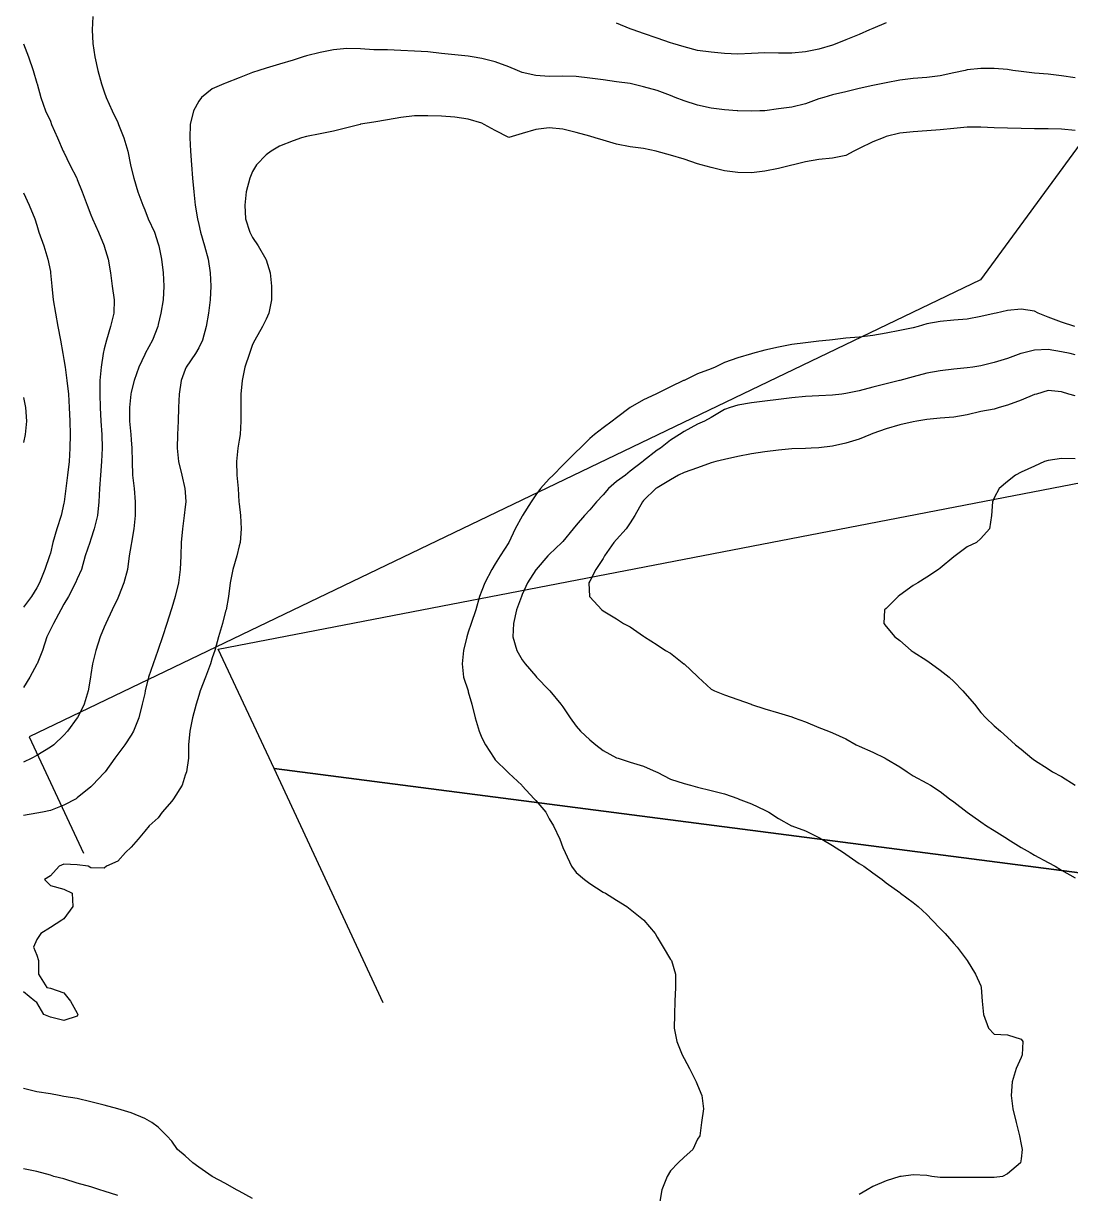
# Model space of a CAD drawing. Extents: x -729 to 771, y -779 to 721.
# Drawn here: x -729.1 to -473.6, y -447.5 to -162.1 of the extents above; entities that cross this region are included whole.
import ezdxf

# ---------------------------------------------------------------- set-up
doc = ezdxf.new("R2010")
doc.units = 0

msp = doc.modelspace()

# ---------------------------------------------------------------- linework, layer by layer
at = {"layer": 'CONTOURS'}
for points in [[(-712.2071, -160.3751, 196.472), (-712.3248, -163.6646, 196.472), (-712.2049, -166.9541, 196.472), (-711.6961, -170.2436, 196.472), (-710.9395, -173.533, 196.472), (-710.0263, -176.8225, 196.472), (-709.3798, -178.7524, 196.472), (-708.962, -180.112, 196.472), (-707.4396, -183.4015, 196.472), (-706.0903, -186.2179, 196.472), (-705.8771, -186.6909, 196.472), (-704.6078, -189.9804, 196.472), (-703.6463, -193.2699, 196.472), (-702.9722, -196.5593, 196.472), (-702.8009, -197.3196, 196.472), (-702.1803, -199.8488, 196.472), (-701.1934, -203.1383, 196.472), (-699.9964, -206.4278, 196.472), (-699.5114, -207.5409, 196.472), (-698.6378, -209.7172, 196.472), (-697.1612, -213.0067, 196.472), (-696.2219, -215.7978, 196.472), (-696.0573, -216.2962, 196.472), (-695.4433, -219.5857, 196.472), (-695.0501, -222.8751, 196.472), (-694.8749, -226.1646, 196.472), (-695.042, -229.4541, 196.472), (-695.588, -232.7436, 196.472), (-696.2219, -235.5189, 196.472), (-696.3383, -236.033, 196.472), (-697.6193, -239.3225, 196.472), (-699.416, -242.612, 196.472), (-699.5114, -242.7907, 196.472), (-700.941, -245.9015, 196.472), (-702.0632, -249.1909, 196.472), (-702.8009, -251.9874, 196.472), (-702.9035, -252.4804, 196.472), (-703.2415, -255.7699, 196.472), (-703.2108, -259.0593, 196.472), (-702.8921, -262.3488, 196.472), (-702.8009, -263.6334, 196.472), (-702.6348, -265.6383, 196.472), (-702.6024, -268.9278, 196.472), (-702.5197, -272.2172, 196.472), (-702.1206, -275.5067, 196.472), (-701.819, -278.7962, 196.472), (-701.8402, -282.0857, 196.472), (-702.1823, -285.3751, 196.472), (-702.7127, -288.6646, 196.472), (-702.8009, -289.1863, 196.472), (-703.292, -291.9541, 196.472), (-703.7465, -295.2436, 196.472), (-704.6149, -298.533, 196.472), (-705.8998, -301.8225, 196.472), (-706.0903, -302.2256, 196.472), (-707.4247, -305.112, 196.472), (-708.9846, -308.4015, 196.472), (-709.3798, -309.3451, 196.472), (-710.3802, -311.6909, 196.472), (-711.4317, -314.9804, 196.472), (-712.2161, -318.2699, 196.472), (-712.6693, -320.8999, 196.472), (-712.7804, -321.5593, 196.472), (-713.2831, -324.8488, 196.472), (-714.2963, -328.1383, 196.472), (-715.9459, -331.4278, 196.472), (-715.9588, -331.4479, 196.472), (-718.3585, -334.7172, 196.472), (-719.2482, -335.6882, 196.472), (-721.7129, -338.0067, 196.472), (-722.5377, -338.6016, 196.472), (-725.8272, -340.6593, 196.472), (-727.0719, -341.2962, 196.472), (-729.1167, -342.2397, 196.472)], [(-518.5903, -161.9584, 196.472), (-521.8798, -163.32, 196.472), (-522.6593, -163.6646, 196.472), (-525.1693, -164.7604, 196.472), (-528.4588, -166.1141, 196.472), (-530.6532, -166.9541, 196.472), (-531.7482, -167.3747, 196.472), (-535.0377, -168.3799, 196.472), (-538.3272, -169.0187, 196.472), (-541.6167, -169.2997, 196.472), (-544.9061, -169.3093, 196.472), (-548.1956, -169.2661, 196.472), (-551.4851, -169.429, 196.472), (-554.7745, -169.5428, 196.472), (-558.064, -169.4469, 196.472), (-561.3535, -169.0927, 196.472), (-564.643, -168.6828, 196.472), (-567.9324, -167.7961, 196.472), (-570.6594, -166.9541, 196.472), (-571.2219, -166.781, 196.472), (-574.5114, -165.6729, 196.472), (-577.8009, -164.5142, 196.472), (-580.3127, -163.6646, 196.472), (-581.0903, -163.3612, 196.472), (-584.3798, -162.0464, 196.472)], [(-729.1167, -167.0644, 186.472), (-727.8843, -170.2436, 186.472), (-726.7358, -173.533, 186.472), (-725.8272, -176.6378, 186.472), (-725.7687, -176.8225, 186.472), (-724.8748, -180.112, 186.472), (-723.7206, -183.4015, 186.472), (-722.5377, -185.9551, 186.472), (-722.2212, -186.6909, 186.472), (-720.8329, -189.9804, 186.472), (-719.3742, -193.2699, 186.472), (-719.2482, -193.5153, 186.472), (-717.7964, -196.5593, 186.472), (-716.0912, -199.8488, 186.472), (-715.9588, -200.1534, 186.472), (-714.7779, -203.1383, 186.472), (-713.5826, -206.4278, 186.472), (-712.6693, -208.7581, 186.472), (-712.2675, -209.7172, 186.472), (-710.7809, -213.0067, 186.472), (-709.4072, -216.2962, 186.472), (-709.3798, -216.3815, 186.472), (-708.4241, -219.5857, 186.472), (-707.8597, -222.8751, 186.472), (-707.4222, -226.1646, 186.472), (-706.9406, -229.4541, 186.472), (-707.0666, -232.7436, 186.472), (-707.9026, -236.033, 186.472), (-708.8814, -239.3225, 186.472), (-709.3798, -241.4462, 186.472), (-709.6243, -242.612, 186.472), (-710.1531, -245.9015, 186.472), (-710.4452, -249.1909, 186.472), (-710.4722, -252.4804, 186.472), (-710.3675, -255.7699, 186.472), (-710.205, -259.0593, 186.472), (-710.0075, -262.3488, 186.472), (-709.8756, -265.6383, 186.472), (-710.0365, -268.9278, 186.472), (-710.3085, -272.2172, 186.472), (-710.531, -275.5067, 186.472), (-710.6825, -278.7962, 186.472), (-711.0517, -282.0857, 186.472), (-711.8316, -285.3751, 186.472), (-712.6693, -287.894, 186.472), (-712.9366, -288.6646, 186.472), (-714.0526, -291.9541, 186.472), (-714.9168, -295.2436, 186.472), (-715.9588, -297.5224, 186.472), (-716.3931, -298.533, 186.472), (-718.0917, -301.8225, 186.472), (-719.2482, -303.753, 186.472), (-719.9721, -305.112, 186.472), (-721.7958, -308.4015, 186.472), (-722.5377, -309.9209, 186.472), (-723.4108, -311.6909, 186.472), (-724.4879, -314.9804, 186.472), (-725.7878, -318.2699, 186.472), (-725.8272, -318.3547, 186.472), (-727.5844, -321.5593, 186.472), (-729.1167, -324.019, 186.472)], [(-472.5377, -175.3857, 206.472), (-475.8272, -174.8338, 206.472), (-479.1167, -174.4631, 206.472), (-482.4061, -174.1968, 206.472), (-485.6956, -173.8084, 206.472), (-487.7041, -173.533, 206.472), (-488.9851, -173.3422, 206.472), (-492.2745, -173.0583, 206.472), (-495.564, -173.1051, 206.472), (-498.8535, -173.4105, 206.472), (-499.3741, -173.533, 206.472), (-502.143, -174.1197, 206.472), (-505.4324, -174.8344, 206.472), (-508.7219, -175.305, 206.472), (-512.0114, -175.5385, 206.472), (-515.3009, -175.9333, 206.472), (-518.5903, -176.5487, 206.472), (-519.8331, -176.8225, 206.472), (-521.8798, -177.2276, 206.472), (-525.1693, -177.9746, 206.472), (-528.4588, -178.7978, 206.472), (-531.7482, -179.5336, 206.472), (-533.8394, -180.112, 206.472), (-535.0377, -180.483, 206.472), (-538.3272, -181.6607, 206.472), (-541.6167, -182.5204, 206.472), (-544.9061, -182.9414, 206.472), (-548.1956, -183.3582, 206.472), (-549.4132, -183.4015, 206.472), (-551.4851, -183.4786, 206.472), (-554.7745, -183.4146, 206.472), (-554.9399, -183.4015, 206.472), (-558.064, -183.1807, 206.472), (-561.3535, -182.7505, 206.472), (-564.643, -182.0301, 206.472), (-567.9324, -180.9663, 206.472), (-570.1163, -180.112, 206.472), (-571.2219, -179.6588, 206.472), (-574.5114, -178.4336, 206.472), (-577.8009, -177.5308, 206.472), (-580.7731, -176.8225, 206.472), (-581.0903, -176.7468, 206.472), (-584.3798, -176.2879, 206.472), (-587.6693, -175.8468, 206.472), (-590.9588, -175.4176, 206.472), (-594.2482, -175.0522, 206.472), (-597.5377, -174.9145, 206.472), (-600.8272, -175.0017, 206.472), (-604.1167, -174.7933, 206.472), (-607.4061, -174.0165, 206.472), (-608.6014, -173.533, 206.472), (-610.6956, -172.661, 206.472), (-613.9851, -171.4157, 206.472), (-617.2745, -170.6031, 206.472), (-619.634, -170.2436, 206.472), (-620.564, -170.1004, 206.472), (-623.8535, -169.7366, 206.472), (-627.143, -169.3851, 206.472), (-630.4324, -168.9835, 206.472), (-633.7219, -168.8214, 206.472), (-637.0114, -168.6514, 206.472), (-640.3009, -168.5273, 206.472), (-643.5903, -168.4803, 206.472), (-646.8798, -168.3041, 206.472), (-650.1693, -168.2076, 206.472), (-653.4588, -168.5065, 206.472), (-656.7482, -169.146, 206.472), (-660.0377, -169.995, 206.472), (-660.8334, -170.2436, 206.472), (-663.3272, -171.0445, 206.472), (-666.6167, -172.0099, 206.472), (-669.9061, -172.9554, 206.472), (-671.6431, -173.533, 206.472), (-673.1956, -174.028, 206.472), (-676.4851, -175.3532, 206.472), (-679.7745, -176.6467, 206.472), (-680.2343, -176.8225, 206.472), (-683.064, -178.0401, 206.472), (-685.7033, -180.112, 206.472), (-686.3535, -181.0541, 206.472), (-687.647, -183.4015, 206.472), (-688.39, -186.6909, 206.472), (-688.5, -189.9804, 206.472), (-688.3337, -193.2699, 206.472), (-688.0977, -196.5593, 206.472), (-687.8573, -199.8488, 206.472), (-687.5568, -203.1383, 206.472), (-687.1769, -206.4278, 206.472), (-686.6707, -209.7172, 206.472), (-686.3535, -211.1546, 206.472), (-685.9408, -213.0067, 206.472), (-684.9171, -216.2962, 206.472), (-684.034, -219.5857, 206.472), (-683.512, -222.8751, 206.472), (-683.4135, -226.1646, 206.472), (-683.5575, -229.4541, 206.472), (-683.9905, -232.7436, 206.472), (-684.533, -236.033, 206.472), (-685.4595, -239.3225, 206.472), (-686.3535, -241.1721, 206.472), (-687.0881, -242.612, 206.472), (-689.3997, -245.9015, 206.472), (-689.643, -246.4956, 206.472), (-690.6024, -249.1909, 206.472), (-691.1364, -252.4804, 206.472), (-691.3101, -255.7699, 206.472), (-691.3598, -259.0593, 206.472), (-691.5215, -262.3488, 206.472), (-691.6326, -265.6383, 206.472), (-691.243, -268.9278, 206.472), (-690.4826, -272.2172, 206.472), (-689.7001, -275.5067, 206.472), (-689.643, -276.43, 206.472), (-689.5151, -278.7962, 206.472), (-689.643, -279.9442, 206.472), (-689.8988, -282.0857, 206.472), (-690.3331, -285.3751, 206.472), (-690.6391, -288.6646, 206.472), (-690.7051, -291.9541, 206.472), (-690.8371, -295.2436, 206.472), (-691.3114, -298.533, 206.472), (-692.0951, -301.8225, 206.472), (-692.9324, -304.6369, 206.472), (-693.0745, -305.112, 206.472), (-694.1386, -308.4015, 206.472), (-695.1743, -311.6909, 206.472), (-696.2219, -314.786, 206.472), (-696.2913, -314.9804, 206.472), (-697.4905, -318.2699, 206.472), (-698.5677, -321.5593, 206.472), (-699.3778, -324.8488, 206.472), (-699.5114, -325.5062, 206.472), (-700.1252, -328.1383, 206.472), (-700.9638, -331.4278, 206.472), (-702.2624, -334.7172, 206.472), (-702.8009, -335.6914, 206.472), (-704.3336, -338.0067, 206.472), (-706.0903, -340.2674, 206.472), (-706.8006, -341.2962, 206.472), (-709.1576, -344.5857, 206.472), (-709.3798, -344.8368, 206.472), (-712.2364, -347.8751, 206.472), (-712.6693, -348.2718, 206.472), (-715.9588, -350.9774, 206.472), (-716.2397, -351.1646, 206.472), (-719.2482, -352.7591, 206.472), (-722.5377, -354.0124, 206.472), (-724.4467, -354.4541, 206.472), (-725.8272, -354.7207, 206.472), (-729.1167, -355.2876, 206.472)], [(-472.5377, -188.1956, 216.472), (-475.8272, -187.8771, 216.472), (-479.1167, -187.8224, 216.472), (-482.4061, -187.765, 216.472), (-485.6956, -187.7073, 216.472), (-488.9851, -187.6272, 216.472), (-492.2745, -187.5191, 216.472), (-495.564, -187.4065, 216.472), (-498.8535, -187.3765, 216.472), (-502.143, -187.7019, 216.472), (-505.4324, -187.9986, 216.472), (-508.7219, -188.2602, 216.472), (-512.0114, -188.5549, 216.472), (-515.3009, -188.8705, 216.472), (-518.5903, -189.6957, 216.472), (-519.3727, -189.9804, 216.472), (-521.8798, -190.9464, 216.472), (-525.1693, -192.5652, 216.472), (-526.5483, -193.2699, 216.472), (-528.4588, -194.2684, 216.472), (-531.7482, -194.926, 216.472), (-535.0377, -195.2877, 216.472), (-538.3272, -195.8537, 216.472), (-541.2544, -196.5593, 216.472), (-541.6167, -196.6424, 216.472), (-544.9061, -197.4472, 216.472), (-548.1956, -198.1303, 216.472), (-551.4851, -198.5494, 216.472), (-554.7745, -198.4752, 216.472), (-558.064, -197.9986, 216.472), (-561.3535, -197.235, 216.472), (-563.7312, -196.5593, 216.472), (-564.643, -196.2904, 216.472), (-567.9324, -195.1941, 216.472), (-571.2219, -194.197, 216.472), (-574.5114, -193.3217, 216.472), (-574.7437, -193.2699, 216.472), (-577.8009, -192.6045, 216.472), (-581.0903, -192.1885, 216.472), (-584.3798, -191.5093, 216.472), (-587.6693, -190.5888, 216.472), (-589.6174, -189.9804, 216.472), (-590.9588, -189.5919, 216.472), (-594.2482, -188.6856, 216.472), (-597.5377, -187.8678, 216.472), (-600.8272, -187.5583, 216.472), (-604.1167, -187.9688, 216.472), (-607.4061, -188.9563, 216.472), (-610.6956, -189.9081, 216.472), (-613.9851, -188.1845, 216.472), (-616.7224, -186.6909, 216.472), (-617.2745, -186.4159, 216.472), (-620.564, -185.4469, 216.472), (-623.8535, -184.979, 216.472), (-627.143, -184.7015, 216.472), (-630.4324, -184.6184, 216.472), (-633.7219, -184.6533, 216.472), (-637.0114, -185.0309, 216.472), (-640.3009, -185.6207, 216.472), (-643.5903, -186.1608, 216.472), (-646.8798, -186.6714, 216.472), (-646.9659, -186.6909, 216.472), (-650.1693, -187.5738, 216.472), (-653.4588, -188.3733, 216.472), (-656.7482, -189.0115, 216.472), (-660.0377, -189.6177, 216.472), (-661.2319, -189.9804, 216.472), (-663.3272, -190.7135, 216.472), (-666.6167, -192.0194, 216.472), (-668.6895, -193.2699, 216.472), (-669.9061, -194.1192, 216.472), (-672.2608, -196.5593, 216.472), (-673.1956, -198.2076, 216.472), (-673.9113, -199.8488, 216.472), (-674.7615, -203.1383, 216.472), (-675.1307, -206.4278, 216.472), (-674.9425, -209.7172, 216.472), (-673.8951, -213.0067, 216.472), (-673.1956, -214.3051, 216.472), (-671.8733, -216.2962, 216.472), (-669.9566, -219.5857, 216.472), (-669.9061, -219.7239, 216.472), (-668.8976, -222.8751, 216.472), (-668.5544, -226.1646, 216.472), (-668.5766, -229.4541, 216.472), (-669.2382, -232.7436, 216.472), (-669.9061, -234.1892, 216.472), (-670.8011, -236.033, 216.472), (-672.6459, -239.3225, 216.472), (-673.1956, -240.3943, 216.472), (-673.9481, -242.612, 216.472), (-675.062, -245.9015, 216.472), (-675.7082, -249.1909, 216.472), (-676.0284, -252.4804, 216.472), (-676.1042, -255.7699, 216.472), (-676.0611, -259.0593, 216.472), (-676.2398, -262.3488, 216.472), (-676.4851, -263.6837, 216.472), (-676.8176, -265.6383, 216.472), (-677.1325, -268.9278, 216.472), (-677.0708, -272.2172, 216.472), (-676.6831, -275.5067, 216.472), (-676.5343, -278.7962, 216.472), (-676.4851, -279.2528, 216.472), (-676.1123, -282.0857, 216.472), (-675.9489, -285.3751, 216.472), (-676.2571, -288.6646, 216.472), (-676.4851, -289.4865, 216.472), (-677.0612, -291.9541, 216.472), (-677.9853, -295.2436, 216.472), (-678.6303, -298.533, 216.472), (-679.1162, -301.8225, 216.472), (-679.6841, -305.112, 216.472), (-679.7745, -305.4269, 216.472), (-680.5292, -308.4015, 216.472), (-681.5207, -311.6909, 216.472), (-682.4387, -314.9804, 216.472), (-683.064, -316.798, 216.472), (-683.5071, -318.2699, 216.472), (-684.6636, -321.5593, 216.472), (-685.9953, -324.8488, 216.472), (-686.3535, -325.9636, 216.472), (-686.9867, -328.1383, 216.472), (-687.8603, -331.4278, 216.472), (-688.4776, -334.7172, 216.472), (-688.7943, -338.0067, 216.472), (-688.8348, -341.2962, 216.472), (-689.2931, -344.5857, 216.472), (-689.643, -345.443, 216.472), (-690.4196, -347.8751, 216.472), (-692.4685, -351.1646, 216.472), (-692.9324, -351.7247, 216.472), (-695.2388, -354.4541, 216.472), (-696.2219, -355.7968, 216.472), (-698.4338, -357.7436, 216.472), (-699.5114, -359.12, 216.472), (-701.1393, -361.033, 216.472), (-702.8009, -362.9785, 216.472), (-704.2174, -364.3225, 216.472), (-706.0903, -366.3775, 216.472), (-708.8757, -367.612, 216.472), (-709.3798, -368.1095, 216.472), (-712.6693, -368.027, 216.472), (-713.2876, -367.612, 216.472), (-715.9588, -367.3127, 216.472), (-719.2482, -367.1658, 216.472), (-720.3569, -367.612, 216.472), (-722.5377, -369.9468, 216.472), (-723.984, -370.9015, 216.472), (-722.5377, -372.3318, 216.472), (-719.2482, -373.1873, 216.472), (-717.1874, -374.1909, 216.472), (-717.0788, -377.4804, 216.472), (-719.2482, -380.4209, 216.472), (-719.7602, -380.7699, 216.472), (-722.5377, -382.5522, 216.472), (-724.8637, -384.0593, 216.472), (-725.8272, -385.5257, 216.472), (-726.6131, -387.3488, 216.472), (-725.8272, -389.3607, 216.472), (-725.4432, -390.6383, 216.472), (-725.3964, -393.9278, 216.472), (-723.4148, -397.2172, 216.472), (-722.5377, -397.409, 216.472), (-719.2482, -398.4934, 216.472), (-717.6247, -400.5067, 216.472), (-715.9588, -403.5057, 216.472), (-715.8301, -403.7962, 216.472), (-715.9588, -404.1665, 216.472), (-719.2482, -405.2827, 216.472), (-722.5377, -404.4657, 216.472), (-724.1509, -403.7962, 216.472), (-725.8272, -400.858, 216.472), (-726.3321, -400.5067, 216.472), (-729.1167, -398.2316, 216.472)], [(-729.1167, -203.4046, 176.472), (-727.6811, -206.4278, 176.472), (-726.3424, -209.7172, 176.472), (-725.8272, -211.3196, 176.472), (-725.3266, -213.0067, 176.472), (-724.1107, -216.2962, 176.472), (-723.1455, -219.5857, 176.472), (-722.5377, -222.6113, 176.472), (-722.4911, -222.8751, 176.472), (-722.1705, -226.1646, 176.472), (-721.8417, -229.4541, 176.472), (-721.318, -232.7436, 176.472), (-720.6865, -236.033, 176.472), (-720.0957, -239.3225, 176.472), (-719.5232, -242.612, 176.472), (-719.2482, -244.034, 176.472), (-718.9498, -245.9015, 176.472), (-718.484, -249.1909, 176.472), (-718.143, -252.4804, 176.472), (-717.9123, -255.7699, 176.472), (-717.7846, -259.0593, 176.472), (-717.7459, -262.3488, 176.472), (-717.7619, -265.6383, 176.472), (-717.9871, -268.9278, 176.472), (-718.3349, -272.2172, 176.472), (-718.7418, -275.5067, 176.472), (-719.1901, -278.7962, 176.472), (-719.2482, -279.1229, 176.472), (-719.8677, -282.0857, 176.472), (-720.9313, -285.3751, 176.472), (-721.9051, -288.6646, 176.472), (-722.5377, -291.2668, 176.472), (-722.7661, -291.9541, 176.472), (-723.9172, -295.2436, 176.472), (-725.2266, -298.533, 176.472), (-725.8272, -299.7073, 176.472), (-727.1621, -301.8225, 176.472), (-729.1167, -304.4653, 176.472)], [(-472.6036, -236.033, 226.472), (-475.8272, -234.9066, 226.472), (-479.1167, -233.7436, 226.472), (-481.5286, -232.7436, 226.472), (-482.4061, -232.2568, 226.472), (-485.6956, -231.7728, 226.472), (-488.9851, -232.0568, 226.472), (-491.7922, -232.7436, 226.472), (-492.2745, -232.8382, 226.472), (-495.564, -233.5397, 226.472), (-498.8535, -234.2071, 226.472), (-502.143, -234.4884, 226.472), (-505.4324, -234.7749, 226.472), (-508.7219, -235.358, 226.472), (-510.808, -236.033, 226.472), (-512.0114, -236.3301, 226.472), (-515.3009, -236.9969, 226.472), (-518.5903, -237.6563, 226.472), (-521.8798, -238.213, 226.472), (-525.1693, -238.6019, 226.472), (-528.4588, -238.8509, 226.472), (-531.7482, -239.2274, 226.472), (-532.4824, -239.3225, 226.472), (-535.0377, -239.6084, 226.472), (-538.3272, -239.9633, 226.472), (-541.6167, -240.394, 226.472), (-544.9061, -241.0437, 226.472), (-548.1956, -241.791, 226.472), (-551.2095, -242.612, 226.472), (-551.4851, -242.6833, 226.472), (-554.7745, -243.5986, 226.472), (-558.064, -244.7626, 226.472), (-560.3578, -245.9015, 226.472), (-561.3535, -246.322, 226.472), (-564.643, -247.5567, 226.472), (-567.9324, -249.1294, 226.472), (-568.0499, -249.1909, 226.472), (-571.2219, -250.6902, 226.472), (-574.5114, -252.3041, 226.472), (-574.8535, -252.4804, 226.472), (-577.8009, -253.8656, 226.472), (-581.0766, -255.7699, 226.472), (-581.0903, -255.7799, 226.472), (-584.3798, -258.2466, 226.472), (-585.4716, -259.0593, 226.472), (-587.6693, -260.7489, 226.472), (-589.7812, -262.3488, 226.472), (-590.9588, -263.2963, 226.472), (-593.3103, -265.6383, 226.472), (-594.2482, -266.567, 226.472), (-596.6344, -268.9278, 226.472), (-597.5377, -269.8322, 226.472), (-599.8844, -272.2172, 226.472), (-600.8272, -273.1793, 226.472), (-602.978, -275.5067, 226.472), (-604.1167, -277.0776, 226.472), (-605.2706, -278.7962, 226.472), (-607.3066, -282.0857, 226.472), (-607.4061, -282.2428, 226.472), (-609.1243, -285.3751, 226.472), (-610.6676, -288.6646, 226.472), (-610.6956, -288.7142, 226.472), (-612.8063, -291.9541, 226.472), (-613.9851, -293.8695, 226.472), (-614.8532, -295.2436, 226.472), (-616.5756, -298.533, 226.472), (-617.2745, -300.3513, 226.472), (-617.8515, -301.8225, 226.472), (-618.7644, -305.112, 226.472), (-619.8557, -308.4015, 226.472), (-620.564, -310.5125, 226.472), (-620.9591, -311.6909, 226.472), (-621.7524, -314.9804, 226.472), (-622.0464, -318.2699, 226.472), (-621.7006, -321.5593, 226.472), (-620.6195, -324.8488, 226.472), (-620.564, -325.0924, 226.472), (-619.7284, -328.1383, 226.472), (-618.9178, -331.4278, 226.472), (-617.9249, -334.7172, 226.472), (-617.2745, -336.3044, 226.472), (-616.4139, -338.0067, 226.472), (-614.2912, -341.2962, 226.472), (-613.9851, -341.7133, 226.472), (-611.0369, -344.5857, 226.472), (-610.6956, -344.9201, 226.472), (-607.5245, -347.8751, 226.472), (-607.4061, -347.999, 226.472), (-604.4746, -351.1646, 226.472), (-604.1167, -351.5839, 226.472), (-601.6845, -354.4541, 226.472), (-600.8272, -356.0639, 226.472), (-599.8028, -357.7436, 226.472), (-598.2749, -361.033, 226.472), (-597.5377, -363.0239, 226.472), (-596.9397, -364.3225, 226.472), (-595.4102, -367.612, 226.472), (-594.2482, -369.1452, 226.472), (-592.2368, -370.9015, 226.472), (-590.9588, -371.8631, 226.472), (-587.6693, -373.9388, 226.472), (-587.1114, -374.1909, 226.472), (-584.3798, -375.8845, 226.472), (-581.895, -377.4804, 226.472), (-581.0903, -378.1328, 226.472), (-577.8009, -380.712, 226.472), (-577.7246, -380.7699, 226.472), (-574.9622, -384.0593, 226.472), (-574.5114, -384.9468, 226.472), (-573.0654, -387.3488, 226.472), (-571.2219, -390.3497, 226.472), (-571.0246, -390.6383, 226.472), (-570.0357, -393.9278, 226.472), (-570.0065, -397.2172, 226.472), (-570.1746, -400.5067, 226.472), (-570.2474, -403.7962, 226.472), (-570.3164, -407.0857, 226.472), (-569.6669, -410.3751, 226.472), (-568.3543, -413.6646, 226.472), (-567.9324, -414.5083, 226.472), (-566.6311, -416.9541, 226.472), (-564.9633, -420.2436, 226.472), (-564.643, -421.0449, 226.472), (-563.5746, -423.533, 226.472), (-563.1525, -426.8225, 226.472), (-563.6871, -430.112, 226.472), (-564.0783, -433.4015, 226.472), (-564.643, -434.2306, 226.472), (-565.8237, -436.6909, 226.472), (-567.9324, -438.5518, 226.472), (-569.3893, -439.9804, 226.472), (-571.2219, -441.8922, 226.472), (-572.0728, -443.2699, 226.472), (-573.3277, -446.5593, 226.472), (-573.957, -449.8488, 226.472)], [(-472.5377, -242.921, 236.472), (-473.7558, -242.612, 236.472), (-475.8272, -242.1846, 236.472), (-479.1167, -241.642, 236.472), (-482.4061, -241.7374, 236.472), (-485.6956, -242.6023, 236.472), (-485.725, -242.612, 236.472), (-488.9851, -243.7795, 236.472), (-492.2745, -244.8125, 236.472), (-495.564, -245.6103, 236.472), (-497.4721, -245.9015, 236.472), (-498.8535, -246.116, 236.472), (-502.143, -246.4277, 236.472), (-505.4324, -246.7773, 236.472), (-508.7219, -247.3695, 236.472), (-512.0114, -248.2811, 236.472), (-515.3009, -249.1686, 236.472), (-515.3939, -249.1909, 236.472), (-518.5903, -249.9703, 236.472), (-521.8798, -250.8053, 236.472), (-525.1693, -251.6793, 236.472), (-528.4588, -252.3759, 236.472), (-529.4756, -252.4804, 236.472), (-531.7482, -252.7348, 236.472), (-535.0377, -252.8979, 236.472), (-538.3272, -253.0946, 236.472), (-541.6167, -253.4186, 236.472), (-544.9061, -253.8392, 236.472), (-548.1956, -254.2276, 236.472), (-551.4851, -254.593, 236.472), (-554.7745, -255.1902, 236.472), (-556.6999, -255.7699, 236.472), (-558.064, -256.2381, 236.472), (-561.3535, -258.1721, 236.472), (-562.9603, -259.0593, 236.472), (-564.643, -259.8254, 236.472), (-567.9324, -261.6367, 236.472), (-569.0203, -262.3488, 236.472), (-571.2219, -263.7194, 236.472), (-573.7152, -265.6383, 236.472), (-574.5114, -266.1858, 236.472), (-577.8009, -268.7654, 236.472), (-577.9847, -268.9278, 236.472), (-581.0903, -271.2994, 236.472), (-582.2223, -272.2172, 236.472), (-584.3798, -273.8193, 236.472), (-586.3666, -275.5067, 236.472), (-587.6693, -277.0805, 236.472), (-589.2716, -278.7962, 236.472), (-590.9588, -280.7084, 236.472), (-592.2479, -282.0857, 236.472), (-594.2482, -284.4792, 236.472), (-594.9765, -285.3751, 236.472), (-597.5377, -288.4503, 236.472), (-597.7265, -288.6646, 236.472), (-600.8272, -291.5697, 236.472), (-601.1589, -291.9541, 236.472), (-604.0355, -295.2436, 236.472), (-604.1167, -295.3594, 236.472), (-606.0979, -298.533, 236.472), (-607.4061, -301.3488, 236.472), (-607.6283, -301.8225, 236.472), (-608.781, -305.112, 236.472), (-609.5267, -308.4015, 236.472), (-609.674, -311.6909, 236.472), (-608.7183, -314.9804, 236.472), (-607.4061, -317.2802, 236.472), (-606.6893, -318.2699, 236.472), (-604.1167, -321.3121, 236.472), (-603.9046, -321.5593, 236.472), (-600.8272, -324.7106, 236.472), (-600.6981, -324.8488, 236.472), (-597.9939, -328.1383, 236.472), (-597.5377, -328.7645, 236.472), (-595.6917, -331.4278, 236.472), (-594.2482, -333.4697, 236.472), (-593.1992, -334.7172, 236.472), (-590.9588, -336.7958, 236.472), (-589.4182, -338.0067, 236.472), (-587.6693, -339.4203, 236.472), (-584.3798, -341.1817, 236.472), (-584.0285, -341.2962, 236.472), (-581.0903, -342.2659, 236.472), (-577.8009, -343.2042, 236.472), (-574.7509, -344.5857, 236.472), (-574.5114, -344.6918, 236.472), (-571.2219, -346.4035, 236.472), (-567.9324, -347.4695, 236.472), (-566.3568, -347.8751, 236.472), (-564.643, -348.3245, 236.472), (-561.3535, -349.154, 236.472), (-558.064, -349.9566, 236.472), (-554.7745, -351.1484, 236.472), (-554.7378, -351.1646, 236.472), (-551.4851, -352.4305, 236.472), (-548.1956, -353.9481, 236.472), (-547.2602, -354.4541, 236.472), (-544.9061, -356.0223, 236.472), (-541.7324, -357.7436, 236.472), (-541.6167, -357.8023, 236.472), (-538.3272, -358.9688, 236.472), (-535.0377, -360.594, 236.472), (-534.2944, -361.033, 236.472), (-531.7482, -362.5763, 236.472), (-529.0133, -364.3225, 236.472), (-528.4588, -364.6781, 236.472), (-525.1693, -366.9399, 236.472), (-524.1081, -367.612, 236.472), (-521.8798, -369.219, 236.472), (-519.6023, -370.9015, 236.472), (-518.5903, -371.7084, 236.472), (-515.3009, -374.0569, 236.472), (-515.103, -374.1909, 236.472), (-512.0114, -376.451, 236.472), (-510.7854, -377.4804, 236.472), (-508.7219, -379.3649, 236.472), (-507.3779, -380.7699, 236.472), (-505.4324, -382.7915, 236.472), (-504.1911, -384.0593, 236.472), (-502.143, -386.5064, 236.472), (-501.3004, -387.3488, 236.472), (-498.8599, -390.6383, 236.472), (-498.8535, -390.6499, 236.472), (-496.8591, -393.9278, 236.472), (-495.564, -396.8371, 236.472), (-495.4253, -397.2172, 236.472), (-495.1767, -400.5067, 236.472), (-494.847, -403.7962, 236.472), (-493.6829, -407.0857, 236.472), (-492.2745, -408.5614, 236.472), (-488.9851, -408.743, 236.472), (-485.6956, -409.7712, 236.472), (-485.2923, -410.3751, 236.472), (-485.451, -413.6646, 236.472), (-485.6956, -414.3037, 236.472), (-486.9271, -416.9541, 236.472), (-487.8706, -420.2436, 236.472), (-488.1144, -423.533, 236.472), (-487.7408, -426.8225, 236.472), (-486.934, -430.112, 236.472), (-486.0791, -433.4015, 236.472), (-485.6956, -435.4574, 236.472), (-485.4525, -436.6909, 236.472), (-485.6956, -438.9876, 236.472), (-485.8336, -439.9804, 236.472), (-488.9851, -442.6392, 236.472), (-490.2031, -443.2699, 236.472), (-492.2745, -443.5863, 236.472), (-495.564, -443.5326, 236.472), (-498.8535, -443.5198, 236.472), (-502.143, -443.5745, 236.472), (-505.4324, -443.5205, 236.472), (-507.4748, -443.2699, 236.472), (-508.7219, -443.0894, 236.472), (-512.0114, -442.925, 236.472), (-514.9366, -443.2699, 236.472), (-515.3009, -443.3129, 236.472), (-518.5903, -444.335, 236.472), (-521.8798, -445.7244, 236.472), (-523.2729, -446.5593, 236.472), (-525.1693, -447.6894, 236.472)], [(-729.1167, -253.2935, 166.472), (-728.5887, -255.7699, 166.472), (-728.3478, -259.0593, 166.472), (-728.705, -262.3488, 166.472), (-729.1167, -264.3041, 166.472)], [(-472.5377, -252.933, 246.472), (-474.0683, -252.4804, 246.472), (-475.8272, -251.9462, 246.472), (-479.1167, -251.6154, 246.472), (-481.9531, -252.4804, 246.472), (-482.4061, -252.6199, 246.472), (-485.6956, -253.936, 246.472), (-488.9851, -255.1449, 246.472), (-491.0212, -255.7699, 246.472), (-492.2745, -256.1385, 246.472), (-495.564, -256.7439, 246.472), (-498.8535, -257.5792, 246.472), (-502.143, -258.0714, 246.472), (-505.4324, -258.3635, 246.472), (-508.7219, -258.6452, 246.472), (-511.1334, -259.0593, 246.472), (-512.0114, -259.2394, 246.472), (-515.3009, -259.9958, 246.472), (-518.5903, -260.949, 246.472), (-521.8798, -262.1275, 246.472), (-522.4467, -262.3488, 246.472), (-525.1693, -263.4871, 246.472), (-528.4588, -264.4278, 246.472), (-531.7482, -265.16, 246.472), (-535.0377, -265.5488, 246.472), (-536.9133, -265.6383, 246.472), (-538.3272, -265.7176, 246.472), (-541.6167, -265.8219, 246.472), (-544.9061, -266.1263, 246.472), (-548.1956, -266.5744, 246.472), (-551.4851, -267.0671, 246.472), (-554.7745, -267.6789, 246.472), (-558.064, -268.4158, 246.472), (-560.1988, -268.9278, 246.472), (-561.3535, -269.2827, 246.472), (-564.643, -270.4416, 246.472), (-567.9324, -271.6027, 246.472), (-569.3213, -272.2172, 246.472), (-571.2219, -273.4104, 246.472), (-574.5114, -275.3396, 246.472), (-574.79, -275.5067, 246.472), (-577.8009, -278.4471, 246.472), (-578.079, -278.7962, 246.472), (-579.9611, -282.0857, 246.472), (-581.0903, -283.8416, 246.472), (-582.087, -285.3751, 246.472), (-584.3798, -287.9826, 246.472), (-585.0734, -288.6646, 246.472), (-587.3062, -291.9541, 246.472), (-587.6693, -292.552, 246.472), (-589.4286, -295.2436, 246.472), (-590.9588, -298.135, 246.472), (-591.1287, -298.533, 246.472), (-590.9989, -301.8225, 246.472), (-590.9588, -301.9223, 246.472), (-588.02, -305.112, 246.472), (-587.6693, -305.3366, 246.472), (-584.3798, -307.2896, 246.472), (-582.6801, -308.4015, 246.472), (-581.0903, -309.264, 246.472), (-577.8009, -311.5465, 246.472), (-577.612, -311.6909, 246.472), (-574.5114, -313.6257, 246.472), (-572.4538, -314.9804, 246.472), (-571.2219, -315.6525, 246.472), (-567.9455, -318.2699, 246.472), (-567.9324, -318.2788, 246.472), (-564.643, -321.3543, 246.472), (-564.4574, -321.5593, 246.472), (-561.3535, -324.4239, 246.472), (-560.4716, -324.8488, 246.472), (-558.064, -325.7913, 246.472), (-554.7745, -326.9333, 246.472), (-551.5871, -328.1383, 246.472), (-551.4851, -328.1755, 246.472), (-548.1956, -329.2741, 246.472), (-544.9061, -330.2218, 246.472), (-541.6167, -331.2282, 246.472), (-541.0777, -331.4278, 246.472), (-538.3272, -332.4234, 246.472), (-535.0377, -333.774, 246.472), (-532.6514, -334.7172, 246.472), (-531.7482, -335.0974, 246.472), (-528.4588, -336.5979, 246.472), (-525.9121, -338.0067, 246.472), (-525.1693, -338.3733, 246.472), (-521.8798, -339.8456, 246.472), (-518.8474, -341.2962, 246.472), (-518.5903, -341.424, 246.472), (-515.3009, -343.4028, 246.472), (-513.528, -344.5857, 246.472), (-512.0114, -345.5727, 246.472), (-508.7219, -347.3561, 246.472), (-507.8377, -347.8751, 246.472), (-505.4324, -349.4159, 246.472), (-503.159, -351.1646, 246.472), (-502.143, -351.9293, 246.472), (-498.8535, -354.4442, 246.472), (-498.84, -354.4541, 246.472), (-495.564, -356.8343, 246.472), (-494.1477, -357.7436, 246.472), (-492.2745, -358.8941, 246.472), (-488.9851, -360.9805, 246.472), (-488.9047, -361.033, 246.472), (-485.6956, -363.0702, 246.472), (-483.4654, -364.3225, 246.472), (-482.4061, -364.9577, 246.472), (-479.1167, -366.6917, 246.472), (-477.387, -367.612, 246.472), (-475.8272, -368.5872, 246.472), (-472.5377, -370.4858, 246.472)], [(-472.5377, -268.2356, 256.472), (-475.8272, -268.218, 256.472), (-479.1167, -268.6847, 256.472), (-480.0113, -268.9278, 256.472), (-482.4061, -270.0501, 256.472), (-485.6956, -271.5482, 256.472), (-487.0296, -272.2172, 256.472), (-488.9851, -273.7655, 256.472), (-491.0856, -275.5067, 256.472), (-492.2745, -277.8185, 256.472), (-492.6629, -278.7962, 256.472), (-492.9567, -282.0857, 256.472), (-493.4386, -285.3751, 256.472), (-495.564, -287.7356, 256.472), (-496.606, -288.6646, 256.472), (-498.8535, -289.709, 256.472), (-501.7821, -291.9541, 256.472), (-502.143, -292.1903, 256.472), (-505.4324, -294.907, 256.472), (-505.8146, -295.2436, 256.472), (-508.7219, -297.1472, 256.472), (-510.884, -298.533, 256.472), (-512.0114, -299.1591, 256.472), (-515.3009, -301.4972, 256.472), (-515.7143, -301.8225, 256.472), (-518.5903, -304.765, 256.472), (-519.0258, -305.112, 256.472), (-519.2209, -308.4015, 256.472), (-518.5903, -309.1636, 256.472), (-516.4726, -311.6909, 256.472), (-515.3009, -312.5874, 256.472), (-512.4861, -314.9804, 256.472), (-512.0114, -315.3247, 256.472), (-508.7219, -317.424, 256.472), (-507.5951, -318.2699, 256.472), (-505.4324, -319.7889, 256.472), (-503.2724, -321.5593, 256.472), (-502.143, -322.5834, 256.472), (-499.9394, -324.8488, 256.472), (-498.8535, -326.078, 256.472), (-497.0728, -328.1383, 256.472), (-495.564, -330.1584, 256.472), (-494.2643, -331.4278, 256.472), (-492.2745, -333.3605, 256.472), (-490.7602, -334.7172, 256.472), (-488.9851, -336.1979, 256.472), (-487.0688, -338.0067, 256.472), (-485.6956, -339.1025, 256.472), (-483.0405, -341.2962, 256.472), (-482.4061, -341.7343, 256.472), (-479.1167, -343.9131, 256.472), (-478.0584, -344.5857, 256.472), (-475.8272, -345.7853, 256.472), (-472.5377, -347.8483, 256.472)], [(-673.1956, -448.6846, 226.472), (-676.4851, -446.8703, 226.472), (-677.1082, -446.5593, 226.472), (-679.7745, -445.0451, 226.472), (-683.0507, -443.2699, 226.472), (-683.064, -443.2621, 226.472), (-686.3535, -441.0579, 226.472), (-687.7855, -439.9804, 226.472), (-689.643, -438.2642, 226.472), (-691.5254, -436.6909, 226.472), (-692.9324, -434.7055, 226.472), (-694.0929, -433.4015, 226.472), (-696.2219, -431.2325, 226.472), (-697.7404, -430.112, 226.472), (-699.5114, -429.1267, 226.472), (-702.8009, -427.7486, 226.472), (-706.0681, -426.8225, 226.472), (-706.0903, -426.818, 226.472), (-709.3798, -425.9419, 226.472), (-712.6693, -425.0537, 226.472), (-715.9588, -424.3192, 226.472), (-719.2482, -423.8041, 226.472), (-720.3966, -423.533, 226.472), (-722.5377, -423.1517, 226.472), (-725.8272, -422.637, 226.472), (-729.1167, -421.861, 226.472)], [(-706.0903, -447.9265, 236.472), (-709.3798, -446.885, 236.472), (-710.4937, -446.5593, 236.472), (-712.6693, -445.8492, 236.472), (-715.9588, -444.9058, 236.472), (-719.2482, -443.9013, 236.472), (-721.6763, -443.2699, 236.472), (-722.5377, -443.0119, 236.472), (-725.8272, -442.1221, 236.472), (-729.1167, -441.3982, 236.472)]]:
    msp.add_polyline3d(points, dxfattribs=at)
at = {"layer": 'PARCELS'}
for points in [[(-711.5801, 694.4031, 124.7163), (-629.2455, 565.4987, 99.0473), (-516.0452, 485.9758, 149.2547), (-489.2036, 398.9823, 126.8814), (-461.7392, 357.4562, 104.7113), (-439.6941, 77.7953, 129.0694), (-477.0854, 24.1731, 103.7588), (-462.6266, -179.5876, 207.9862), (-495.5887, -224.6092, 223.5986), (-727.7202, -336.0699, 191.3737)], [(-390.4601, -379.7509, 270.9095), (-667.9734, -343.8082, 217.8417), (-681.5653, -314.6711, 216.124), (-556.1076, -290.4727, 251.1655), (-463.9026, -272.6882, 258.2594), (-406.7499, -193.3509, 203.528), (-421.2397, 8.2429, 126.0114), (-390.0732, 54.7049, 154.9027), (-390.4601, -379.7509, 270.9095)], [(-727.7202, -336.0699, 191.3737), (-714.4749, -364.4615, 215.7157)], [(-641.3198, -400.9408, 218.3642), (-667.9734, -343.8082, 217.8417), (-390.4601, -379.7509, 270.9095), (108.8107, -444.4197, 451.9422)]]:
    msp.add_polyline3d(points, dxfattribs=at)

doc.saveas('drawing.dxf')
